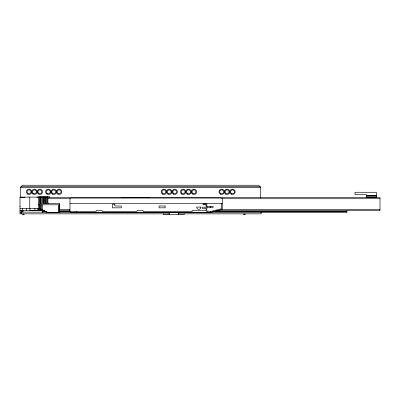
<?xml version="1.0" encoding="UTF-8"?>
<svg xmlns="http://www.w3.org/2000/svg" width="400" height="400" viewBox="0 0 400 400"><rect width="100%" height="100%" fill="white"/><g stroke="black" fill="none" stroke-linecap="round" stroke-linejoin="round"><path stroke-width="0.6" d="M48.08 203.38A0.63 0.61 88.9 0 0 48.385 203.54L59.495 203.55L59.495 212.385L47.54 212.385A82.605 4.945 24.1 0 0 42.135 209.89L39.935 208.96L39.935 204.8M48 203.29A0.585 0.565 90 0 1 47.9 202.95L47.905 197.11L20 197.11L20 213.845L169.475 213.845M20 206.665L20.2 206.32M36.855 197.11L41.99 196.58L47.325 196.76L47.325 196.395L48.895 196.395L49.66 197.16L49.68 197.695M121.98 197.695L149.795 197.695M366.455 195.29L376.39 195.29M366.455 195.48L376.39 195.48M366.455 196.52L376.39 196.52M366.455 197.395L376.39 197.395M20 197.71L24.815 197.71L24.815 197.11M47.815 197.695L380 197.695L380 210.7L215.905 210.7M47.805 198.72L70.285 198.72M222.02 198.72L380 198.72M69.965 203.325L222.275 203.325M38.29 204.8L58.415 204.8L58.415 212.385M20 208.475L39.205 208.475M38.085 209.675L42.45 209.675M59.295 209.675L69.905 209.675M220.895 209.675L380 209.675M20 210.695L44.68 210.695M44.32 210.7L30.595 210.59M59.295 210.7L69.905 210.7M20 210.955L23.125 210.955M46.02 211.305L42.275 211.305L42.275 212.57L169.615 212.57M59.13 211.305L70.365 211.305M213.935 211.305L346.89 211.305M42.275 211.485L46.645 211.485M59.13 211.485L70.365 211.485M212.685 211.485L346.89 211.485M21.205 212.16L42.445 212.16M178.35 212.57L346.89 212.57L346.89 210.67M20 212.765L21.25 212.765M178.15 213.845L261.105 213.845L261.105 212.16M243.045 214.39L245.45 214.39M22.105 214.75L24.515 214.75M38.865 208.475L39.935 208.96M376.39 197.695L376.39 192.28L355.015 192.28L355.015 194.685L366.455 194.685L366.455 197.695M260.5 198.07L260.5 188.26A3.01 3.01 0 0 0 258.995 185.655L258.3 185.25L22.805 185.25L22.105 185.655A3.01 3.01 0 0 0 20.6 188.26L20.6 197.46M244.245 213.845L244.245 214.39M222.275 208.59L222.275 199.14A1.085 1.085 0 0 0 221.19 198.06L71.05 198.06A1.085 1.085 0 0 0 69.965 199.14L69.965 211.365A1.085 1.085 0 0 0 71.05 212.445L210.235 212.445L221.455 209.64A1.085 1.085 0 0 0 222.235 208.875M221.32 203.325L221.32 208.755L210.125 211.555L206.87 211.555L206.87 207.415L213.19 207.415L213.19 206.365L206.87 206.365L206.87 203.975L203.04 203.975L203.04 204.74L206.05 204.74L206.05 207.22L202.385 207.22L202.385 208.455L206.05 208.455L206.05 210.615L192.15 210.615L192.15 211.555L143.14 211.555L143.14 210.625L137.09 210.625L137.09 211.555L102.235 211.555L102.235 210.625L96.185 210.625L96.185 211.555L70.015 211.69A1.105 1.07 -90 0 0 70.765 212.405M210.295 206.365L210.295 207.415M210.295 211.51L210.295 212.43M206.925 206.365L206.925 207.415M206.925 211.555L206.925 212.445M184.35 213.845L184.35 214.42L163.28 214.42L163.28 213.845M178.48 214.42L178.48 212.73L169.145 212.73L169.145 214.42M76.255 211.555L76.255 212.445M59.095 203.55L59.095 212.385M47.155 197.11L47.155 203.68L45.135 203.68L45.135 197.11M46.515 197.11L46.515 203.68M45.225 197.11L45.225 203.68M44.405 197.11L44.405 203.68L42.865 203.68L42.865 197.11M43.445 197.11L43.445 203.68M42.995 197.11L42.995 203.68M42.135 204.8L42.135 209.89M41.865 204.8L41.865 209.765M41.655 197.11L41.655 203.68L40.115 203.68L40.115 197.11M40.79 204.8L40.79 209.315M40.695 197.11L40.695 203.68M40.245 197.11L40.245 203.68M39.765 204.8L39.765 208.88M39.505 197.11L39.505 204.8M38.305 197.11L38.305 208.475M38.17 208.315L38.17 210.695M38.03 208.415L38.03 210.695M34.92 208.2L34.92 210.695M29.935 208.225L29.935 210.695M29.75 197.11L29.75 208.475M26.495 208.225L26.495 210.695M24.215 197.11L24.215 197.71M23.31 213.845L23.31 214.75M23.01 210.695L23.01 211.77L21.205 211.77L21.205 213.845M22.41 208.415L22.41 210.695M21.805 197.11L21.805 197.71M48.5 203.55A0.605 0.6 -90 0 1 47.895 202.95M45.15 211.205A83.915 5.025 24.1 0 1 47.705 212.385M40.27 208.96A84.07 5.035 24.1 0 1 44.51 210.905M260.08 186.725L21.025 186.725A3.73 3.26 0 0 0 20.705 187.485L260.4 187.485A3.73 3.26 0 0 0 260.08 186.725M114.84 204.17L112.385 204.17L112.385 207.83L121.275 207.83L121.275 205.98L114.84 205.98L114.84 204.17M165.11 205.98L159.04 205.98L159.04 207.83L165.11 207.83L165.11 205.98M200.9 207.065L196.695 207.065A2.105 2.105 0 0 0 198.795 209.315A2.105 2.105 0 0 0 200.9 207.065M220.725 193.455A1.895 1.895 0 0 0 223.57 191.815A1.895 1.895 0 0 0 220.725 190.17A1.895 1.895 0 0 0 220.725 193.455M220.335 194.135A2.68 2.68 0 0 0 224.35 191.815A2.68 2.68 0 0 0 220.335 189.495A2.68 2.68 0 0 0 220.335 194.135M173.375 194.135A2.68 2.68 0 0 0 177.395 191.815A2.68 2.68 0 0 0 173.375 189.495A2.68 2.68 0 0 0 173.375 194.135M173.77 193.455A1.895 1.895 0 0 0 176.61 191.815A1.895 1.895 0 0 0 173.77 190.17A1.895 1.895 0 0 0 173.77 193.455M57.79 194.135A2.68 2.68 0 0 0 61.81 191.815A2.68 2.68 0 0 0 57.79 189.495A2.68 2.68 0 0 0 57.79 194.135M58.18 193.455A1.895 1.895 0 0 0 61.025 191.815A1.895 1.895 0 0 0 58.18 190.17A1.895 1.895 0 0 0 58.18 193.455M52.765 193.455A1.895 1.895 0 0 0 55.61 191.815A1.895 1.895 0 0 0 52.765 190.17A1.895 1.895 0 0 0 52.765 193.455M52.375 194.135A2.68 2.68 0 0 0 56.39 191.815A2.68 2.68 0 0 0 52.375 189.495A2.68 2.68 0 0 0 52.375 194.135M47.345 193.455A1.895 1.895 0 0 0 50.19 191.815A1.895 1.895 0 0 0 47.345 190.17A1.895 1.895 0 0 0 47.345 193.455M46.61 193.895A2.68 2.68 0 0 0 50.94 192.23A2.68 2.68 0 0 0 47.335 189.31A2.68 2.68 0 0 0 46.61 193.895M38.92 193.455A1.895 1.895 0 0 0 41.765 191.815A1.895 1.895 0 0 0 38.92 190.17A1.895 1.895 0 0 0 38.92 193.455M38.18 193.895A2.68 2.68 0 0 0 42.51 192.23A2.68 2.68 0 0 0 38.905 189.31A2.68 2.68 0 0 0 38.18 193.895M33.5 193.455A1.895 1.895 0 0 0 36.345 191.815A1.895 1.895 0 0 0 33.5 190.17A1.895 1.895 0 0 0 33.5 193.455M32.76 193.895A2.68 2.68 0 0 0 37.095 192.23A2.68 2.68 0 0 0 33.49 189.31A2.68 2.68 0 0 0 32.76 193.895M28.08 193.455A1.895 1.895 0 0 0 30.925 191.815A1.895 1.895 0 0 0 28.08 190.17A1.895 1.895 0 0 0 28.08 193.455M27.69 194.135A2.68 2.68 0 0 0 31.71 191.815A2.68 2.68 0 0 0 27.69 189.495A2.68 2.68 0 0 0 27.69 194.135M231.17 194.135A2.68 2.68 0 0 0 235.185 191.815A2.68 2.68 0 0 0 231.17 189.495A2.68 2.68 0 0 0 231.17 194.135M225.75 194.135A2.68 2.68 0 0 0 229.77 191.815A2.68 2.68 0 0 0 225.75 189.495A2.68 2.68 0 0 0 225.75 194.135M192.295 193.895A2.68 2.68 0 0 0 196.625 192.23A2.68 2.68 0 0 0 193.02 189.31A2.68 2.68 0 0 0 192.295 193.895M187.22 194.135A2.68 2.68 0 0 0 191.24 191.815A2.68 2.68 0 0 0 187.22 189.495A2.68 2.68 0 0 0 187.22 194.135M162.54 194.135A2.68 2.68 0 0 0 166.56 191.815A2.68 2.68 0 0 0 162.54 189.495A2.68 2.68 0 0 0 162.54 194.135M167.96 194.135A2.68 2.68 0 0 0 171.975 191.815A2.68 2.68 0 0 0 167.96 189.495A2.68 2.68 0 0 0 167.96 194.135M181.805 194.135A2.68 2.68 0 0 0 185.825 191.815A2.68 2.68 0 0 0 181.805 189.495A2.68 2.68 0 0 0 181.805 194.135M162.93 193.455A1.895 1.895 0 0 0 165.775 191.815A1.895 1.895 0 0 0 162.93 190.17A1.895 1.895 0 0 0 162.93 193.455M168.35 193.455A1.895 1.895 0 0 0 171.195 191.815A1.895 1.895 0 0 0 168.35 190.17A1.895 1.895 0 0 0 168.35 193.455M226.14 193.455A1.895 1.895 0 0 0 228.985 191.815A1.895 1.895 0 0 0 226.14 190.17A1.895 1.895 0 0 0 226.14 193.455M231.56 193.455A1.895 1.895 0 0 0 234.405 191.815A1.895 1.895 0 0 0 231.56 190.17A1.895 1.895 0 0 0 231.56 193.455M181.95 193.285A1.895 1.895 0 0 0 185.015 192.11A1.895 1.895 0 0 0 182.465 190.04A1.895 1.895 0 0 0 181.95 193.285M187.615 193.455A1.895 1.895 0 0 0 190.46 191.815A1.895 1.895 0 0 0 187.615 190.17A1.895 1.895 0 0 0 187.615 193.455M193.03 193.455A1.895 1.895 0 0 0 195.875 191.815A1.895 1.895 0 0 0 193.03 190.17A1.895 1.895 0 0 0 193.03 193.455"/></g></svg>
